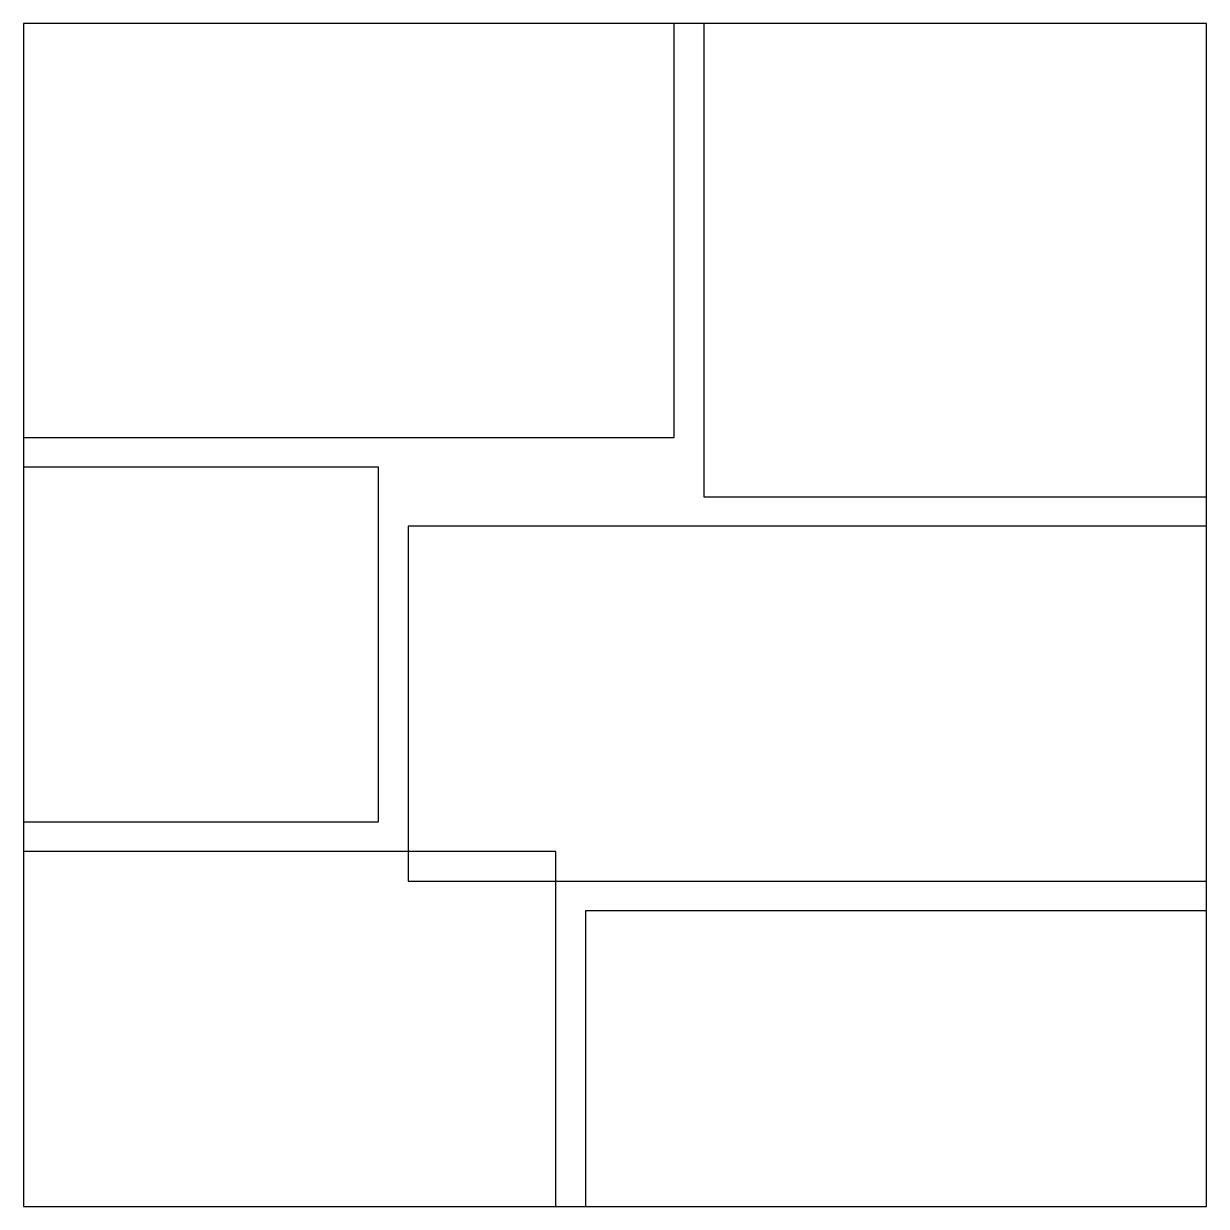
# Model space of a CAD drawing. Header units: metres. Extents: x 0 to 4, y 0 to 4.
import ezdxf

# ---------------------------------------------------------------- set-up
doc = ezdxf.new("R2010")
doc.units = ezdxf.units.M

msp = doc.modelspace()

# ---------------------------------------------------------------- linework, layer by layer
for points in [[(0, 0), (4, 0), (4, 4), (0, 4)], [(0, 2.6), (2.2, 2.6), (2.2, 4), (0, 4)], [(2.3, 2.4), (4, 2.4), (4, 4), (2.3, 4)], [(0, 1.3), (1.2, 1.3), (1.2, 2.5), (0, 2.5)], [(1.3, 1.1), (4, 1.1), (4, 2.3), (1.3, 2.3)], [(0, 0), (1.8, 0), (1.8, 1.2), (0, 1.2)], [(1.9, 0), (4, 0), (4, 1), (1.9, 1)]]:
    msp.add_lwpolyline(points, close=True)

doc.saveas('drawing.dxf')
